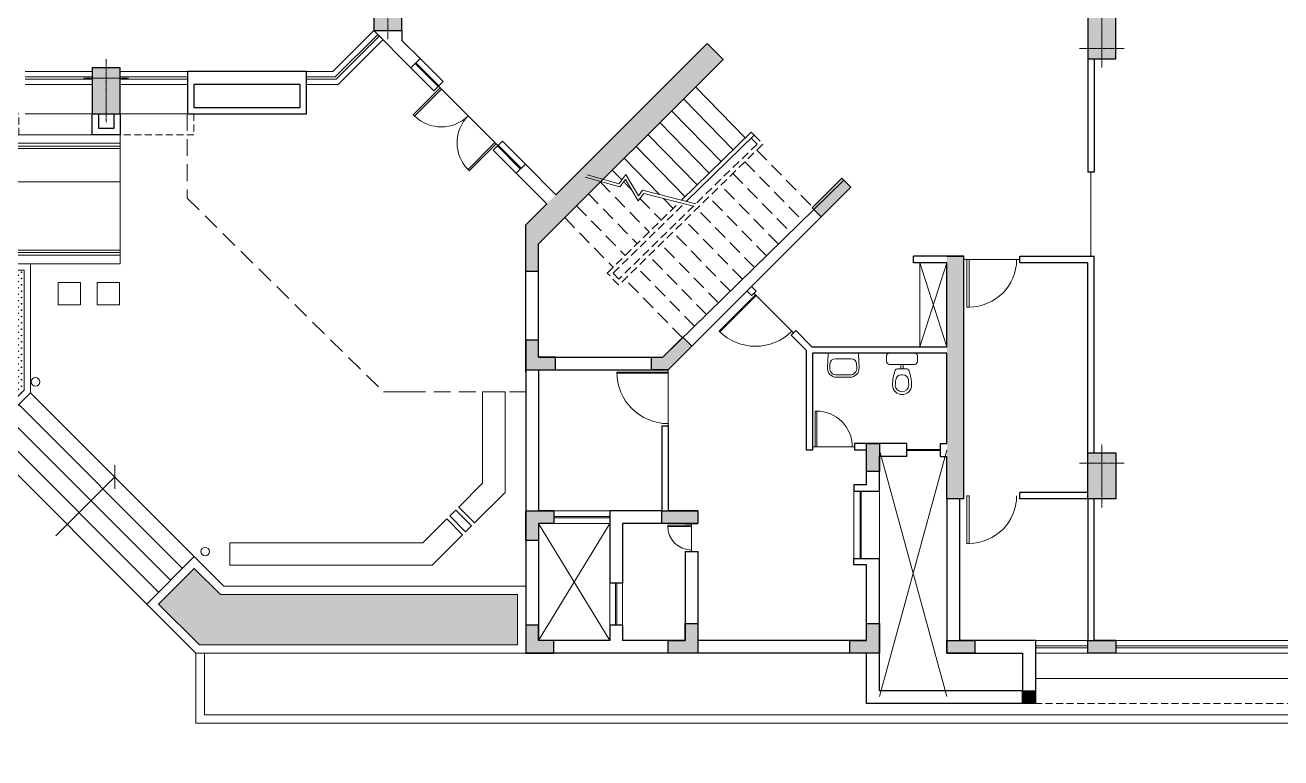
# Model space of a CAD drawing. Header units: inches. Extents: x 5542223 to 12533222, y 497239 to 5189502.
# Drawn here: x 6764877 to 6787313, y 2046569 to 2059657 of the extents above; entities that cross this region are included whole.
import ezdxf

# ---------------------------------------------------------------- set-up
doc = ezdxf.new("R2010")
doc.units = ezdxf.units.IN
doc.header["$MEASUREMENT"] = 0
for name, pattern in [('CENTER2', [1.125, 0.75, -0.125, 0.125, -0.125]), ('HIDDEN', [0.375, 0.25, -0.125]), ('HIDDENX2', [0.75, 0.5, -0.25])]:
    doc.linetypes.add(name, pattern=pattern)
doc.layers.get('0').update_dxf_attribs({"color": 1})
for name, color, linetype, lineweight in [('CILL', 7, 'Continuous', 20), ('col', 7, 'Continuous', 30), ('DOOR', 7, 'Continuous', 9), ('grid', 7, 'CENTER2', 9), ('hatch_col', 8, 'Continuous', 5), ('HosGreenHatch', 7, 'Continuous', 5), ('HosPlanter', 7, 'Continuous', 13), ('HosRamp', 7, 'Continuous', 13), ('HosSteps', 7, 'Continuous', 13), ('LS PAVMNT', 8, 'Continuous', 5), ('PROJECTION', 7, 'HIDDEN', 18), ('railing', 253, 'Continuous', 15), ('RAILING_ABOVE', 7, 'HIDDENX2', 18), ('Road', 7, 'Continuous', 15), ('Road_CStone', 8, 'Continuous', 15), ('STAIR', 253, 'Continuous', 5), ('STAIRS_ABOVE', 7, 'HIDDENX2', 18), ('terrha', 250, 'Continuous', 9), ('TEXT', 7, 'Continuous', 20), ('TOIFIT', 7, 'Continuous', 13), ('WALL', 7, 'Continuous', 30), ('wall_ele', 7, 'Continuous', 18), ('WIN', 7, 'Continuous', 20)]:
    doc.layers.add(name, color=color, linetype=linetype, lineweight=lineweight)
doc.styles.add('style1', font='ROMANS.SHX', dxfattribs={"width": 0.75, "height": 750})
doc.dimstyles.new('nuts', dxfattribs={"dimscale": 0, "dimtxt": 300, "dimasz": 250, "dimexe": 100, "dimexo": 50, "dimgap": 100, "dimtad": 1, "dimdec": 0, "dimzin": 0, "dimdsep": 46, "dimtxsty": 'style1', "dimblk": 'OBLIQUE', "dimcen": 250, "dimdle": 100, "dimclrd": 256, "dimclre": 256, "dimclrt": 256, "dimadec": 0, "dimazin": 0, "dimtfac": 1, "dimtdec": 0, "dimtmove": 2, "dimatfit": 3, "dimldrblk": 'OBLIQUE', "dimfxl": 1, "dimlwd": -1, "dimlwe": -1, "dimarcsym": 0})

# ---------------------------------------------------------------- blocks, each defined once
blk = doc.blocks.new('door-left')
at = {"layer": 'DOOR'}
blk.add_lwpolyline([(-0.402, 0.85), (-0.444, 0.85), (-0.444, 0), (-0.402, 0)], close=True, dxfattribs=at)
blk.add_arc((-0.406, 0), 0.85, 0, 90, dxfattribs=at)
blk = doc.blocks.new('colum')
at = {"layer": 'hatch_col'}
blk.add_hatch(color=256, dxfattribs=at).paths.add_polyline_path([(250, 185), (-250, 185), (-250, -640), (250, -640)])
at = {"layer": 'col'}
blk.add_lwpolyline([(-250, -640), (250, -640), (250, 185), (-250, 185)], close=True, dxfattribs=at)
at = {"layer": 'grid'}
for p, q in [((0, 335), (0, -790)), ((-400, 0), (400, 0))]:
    blk.add_line(p, q, dxfattribs=at)
blk = doc.blocks.new('WB-58X43')
for p, q in [((-282, 263), (-271, 19)), ((-242, 264), (-239, 195)), ((-122, 430), (122, 430)), ((-122, 390), (122, 390)), ((239, 195), (242, 264)), ((271, 19), (282, 263)), ((-251, 0), (251, 0)), ((-139, 100), (139, 100))]:
    blk.add_line(p, q)
for centre, radius, start, end in [((-122, 270), 160, 90, 182.663), ((-122, 270), 120, 90, 182.663), ((122, 270), 160, 357.337, 90), ((122, 270), 120, 357.337, 90), ((-251, 20), 20, 182.663, 270), ((-139, 200), 100, 182.663, 270), ((139, 200), 100, 270, 357.337), ((251, 20), 20, 270, 357.337)]:
    blk.add_arc(centre, radius, start, end)
blk = doc.blocks.new('WC')
for p, q in [((0, -225), (0, 225)), ((50, 275), (150, 275)), ((200, -225), (200, 225)), ((200, 20), (278, 20)), ((278, -83), (278, 83)), ((388, -14), (388, 14)), ((200, -20), (278, -20)), ((50, -275), (150, -275))]:
    blk.add_line(p, q)
for centre, radius, start, end in [((50, 225), 50, 90, 180), ((150, 225), 50, 0, 90), ((318, 83), 40, 110.57, 180), ((578, -610), 780, 90, 110.57), ((488, 14), 100, 98.2132, 180), ((578, -610), 730, 90, 98.2132), ((578, 19), 151, 41.4237, 90), ((578, 19), 101, 41.4237, 90), ((570, 0), 120, 315.6019, 44.3981), ((570, 0), 170, 315.6019, 44.3981), ((318, -83), 40, 180, 249.43), ((578, 610), 780, 249.43, 270), ((488, -14), 100, 180, 261.7868), ((578, 610), 730, 261.7868, 270), ((578, -19), 101, 270, 318.5763), ((578, -19), 151, 270, 318.5763), ((50, -225), 50, 180, 270), ((150, -225), 50, 270, 360)]:
    blk.add_arc(centre, radius, start, end)
blk = doc.blocks.new('Door')
for p, q in [((0, 0.458), (0, 0.444)), ((0, 0.458), (0.917, 0.458)), ((0, 0.444), (0.917, 0.444))]:
    blk.add_line(p, q)
blk.add_arc((0, 0.458), 0.917, 270, 360)
blk = doc.blocks.new('B.HosEdge')
at = {"layer": 'hatch_col'}
for points in [[(-8875, 670), (-9105, 670), (-9105, 900), (-8875, 900)], [(-10040, -230), (-10040, 0), (-10540, 0), (-10540, -230)], [(-230, -230), (-500, -230), (-500, 0), (0, 0), (0, -500), (-230, -500), (-230, -230)], [(-7525, -230), (-7525, 0), (-8025, 0), (-8025, -230)], [(-6090, -230), (-6090, -530), (-6320, -530), (-6320, 0), (-5790, 0), (-5790, -230)], [(-2845, -230), (-2845, -530), (-3075, -530), (-3075, 0), (-2545, 0), (-2545, -230)], [(0, -2545), (-500, -2545), (-500, -2315), (-230, -2315), (-230, -2015), (0, -2015)], [(-3075, -2545), (-3075, -2315), (-2429, -2315), (-2429, -2545)], [(-6090, -3245), (-6320, -3245), (-6320, -3745), (-6090, -3745)], [(-2244, -5290), (-2449, -5290), (-2806, -5647), (-2968, -5484), (-2544, -5060), (-2244, -5060)], [(-230, -5290), (-530, -5290), (-530, -5060), (0, -5060), (0, -5590), (-230, -5590)], [(-5115, -7956), (-5645, -8486), (-5808, -8323), (-5277, -7793)]]:
    blk.add_hatch(color=256, dxfattribs=at).paths.add_polyline_path(points)
h = blk.add_hatch(color=256, dxfattribs=at)
h.paths.add_polyline_path([(-7825, -3280), (-7525, -3280), (-7525, -3580), (-7825, -3580)])
h.paths.add_polyline_path([(-7525, -3280), (-7825, -3280), (-7825, -2755), (-7525, -2755)])
h = blk.add_hatch(color=256, dxfattribs=at)
h.paths.add_polyline_path([(-7525, -6265), (-7710, -6265), (-7710, -3580), (-7525, -3580), (-7525, -3630)])
h.paths.add_polyline_path([(-7710, -6265), (-7825, -6265), (-7825, -3580), (-7710, -3580)])
h = blk.add_hatch(color=256, dxfattribs=at)
h.paths.add_polyline_path([(-7525, -7090), (-7825, -7090), (-7825, -6860), (-7525, -6860)])
h.paths.add_polyline_path([(-7525, -6860), (-7825, -6860), (-7825, -6265), (-7525, -6265)])
h = blk.add_hatch(color=256, dxfattribs=at)
h.paths.add_polyline_path([(0, -7367), (-115, -7482), (-115, -6822), (0, -6822)])
h.paths.add_polyline_path([(-115, -7482), (-141, -7508), (-283, -7367), (-230, -7314), (-230, -6822), (-115, -6822)])
h.paths.add_polyline_path([(0, -7650), (-115, -7535), (-115, -7482), (0, -7367)])
h.paths.add_polyline_path([(-115, -7535), (-141, -7508), (-115, -7482)])
h = blk.add_hatch(color=256, dxfattribs=at)
h.paths.add_polyline_path([(-3078, -10728), (-3361, -10445), (-283, -7367), (0, -7650)])
h.paths.add_polyline_path([(-3524, -10607), (-3442, -10526), (-3361, -10445), (-3078, -10728), (-3241, -10890)])
at = {"layer": 'CILL', "ltscale": 50}
for p, q in [((7, -8737), (419, -9149)), ((171, -8575), (581, -8986)), ((419, -9149), (581, -8986))]:
    blk.add_line(p, q, dxfattribs=at)
at = {"layer": 'col'}
for p, q in [((-7825, -2755), (-7525, -2755)), ((-7525, -7090), (-7825, -7090))]:
    blk.add_line(p, q, dxfattribs=at)
at = {"layer": 'col', "ltscale": 3}
blk.add_line((0, -6822), (-230, -6822), dxfattribs=at)
at = {"layer": 'col'}
for points in [[(-9105, 900), (-8875, 900), (-8875, 670), (-9105, 670)], [(-10040, 0), (-10040, -230), (-10540, -230), (-10540, 0)], [(-500, -230), (-230, -230), (-230, -500), (0, -500), (0, 0), (-500, 0)], [(-7525, 0), (-7525, -230), (-8025, -230), (-8025, 0)], [(-5790, -230), (-6090, -230), (-6090, -530), (-6320, -530), (-6320, 0), (-5790, 0)], [(-2545, -230), (-2845, -230), (-2845, -530), (-3075, -530), (-3075, 0), (-2545, 0)], [(-500, -2315), (-230, -2315), (-230, -2015), (0, -2015), (0, -2545), (-500, -2545)], [(-2429, -2545), (-3075, -2545), (-3075, -2315), (-2429, -2315)], [(-6320, -3245), (-6090, -3245), (-6090, -3745), (-6320, -3745)], [(-2544, -5060), (-2244, -5060), (-2244, -5290), (-2449, -5290), (-2806, -5647), (-2968, -5484)], [(-530, -5290), (-230, -5290), (-230, -5590), (0, -5590), (0, -5060), (-530, -5060)], [(-5115, -7956), (-5645, -8486), (-5808, -8323), (-5277, -7793)]]:
    blk.add_lwpolyline(points, close=True, dxfattribs=at)
at = {"layer": 'col', "ltscale": 3}
blk.add_lwpolyline([(0, -6822), (-230, -6822)], dxfattribs=at)
at = {"layer": 'col'}
for points in [[(7245, -9633), (7245, -9258), (7745, -9258), (7745, -9633)], [(7360, -9633), (7360, -9373), (7630, -9373), (7630, -9633)]]:
    blk.add_lwpolyline(points, dxfattribs=at)
at = {"layer": 'DOOR', "ltscale": 50}
for p, q in [((-5875, -3687), (-5125, -3687)), ((1030, -9598), (500, -9067)), ((1561, -10128), (1030, -9598))]:
    blk.add_line(p, q, dxfattribs=at)
at = {"layer": 'DOOR', "ltscale": 1000}
blk.add_line((-2544, -4060), (-2544, -5060), dxfattribs=at)
at = {"layer": 'DOOR'}
for p, q in [((-4783, -5722), (-4076, -6429)), ((-10097, -7090), (-10097, -8590)), ((-8825, -7033), (-7825, -7033))]:
    blk.add_line(p, q, dxfattribs=at)
at = {"layer": 'PROJECTION', "ltscale": 500}
for points in [[(-20100, 900), (-8025, 900)], [(5241, -9633), (5241, -9633), (5241, -9633), (5930, -9633), (5930, -9258), (9060, -9258), (9060, -9633), (10960, -9633), (10960, -9258), (14090, -9258), (14090, -9633), (15990, -9633), (15990, -9633), (15990, -9633), (15990, -9633)]]:
    blk.add_lwpolyline(points, dxfattribs=at)
at = {"layer": 'PROJECTION', "ltscale": 1200}
blk.add_lwpolyline([(6051, -9633), (6051, -8128), (2544, -4668), (0, -4668)], dxfattribs=at)
at = {"layer": 'railing'}
blk.add_line((-4080, -9254), (-4027, -9308), dxfattribs=at)
for points in [[(-2868, -8070), (-4080, -9254)], [(-2783, -8092), (-4027, -9308)]]:
    blk.add_lwpolyline(points, dxfattribs=at)
at = {"layer": 'RAILING_ABOVE', "ltscale": 300}
for points in [[(-4080, -9254), (-4080, -9254), (-4237, -9093), (-1662, -6577), (-1453, -6791), (-2741, -8051)], [(-4026, -9202), (-4131, -9095), (-1664, -6683), (-1559, -6790), (-2794, -7997)]]:
    blk.add_lwpolyline(points, dxfattribs=at)
at = {"layer": 'STAIR', "ltscale": 3}
blk.add_line((2051, -4668), (2544, -4668), dxfattribs=at)
at = {"layer": 'STAIR', "ltscale": 5}
for p, q in [((-1969, -9053), (-2847, -8154)), ((-1757, -8841), (-2391, -8192)), ((-2181, -9265), (-3062, -8364)), ((-1545, -8629), (-1714, -8456)), ((-2393, -9477), (-3276, -8574)), ((-2605, -9689), (-3491, -8784)), ((-2818, -9901), (-3705, -8993)), ((-3030, -10114), (-3920, -9203))]:
    blk.add_line(p, q, dxfattribs=at)
at = {"layer": 'STAIR'}
for points in [[(-1100, -8544), (-1662, -8386), (-1785, -8550), (-2013, -8172), (-2086, -8270), (-3038, -8027)], [(-1060, -8505), (-1682, -8330), (-1780, -8461), (-2008, -8082), (-2106, -8213), (-2997, -7986)]]:
    blk.add_lwpolyline(points, dxfattribs=at)
at = {"layer": 'STAIRS_ABOVE', "ltscale": 500}
for p, q in [((-2797, -5631), (-1770, -6682)), ((-3226, -6050), (-2199, -7101)), ((-3012, -5840), (-1984, -6891)), ((-3441, -6260), (-2413, -7311)), ((-3655, -6469), (-2628, -7521)), ((-3870, -6679), (-2842, -7730)), ((-4084, -6889), (-3057, -7940)), ((-696, -7780), (-1560, -6896)), ((-4299, -7099), (-3271, -8150)), ((-908, -7992), (-1775, -7106)), ((-4513, -7308), (-3486, -8359)), ((-1120, -8204), (-1989, -7316)), ((-3701, -8569), (-4728, -7518)), ((-1333, -8416), (-2204, -7525)), ((-3915, -8779), (-4943, -7728)), ((-2039, -8123), (-2418, -7735)), ((-4130, -8988), (-5157, -7937)), ((-2458, -8123), (-2633, -7945))]:
    blk.add_line(p, q, dxfattribs=at)
at = {"layer": 'STAIRS_ABOVE', "ltscale": 5}
blk.add_line((-1749, -8419), (-1894, -8271), dxfattribs=at)
at = {"layer": 'terrha', "ltscale": 3}
for p, q in [((-6320, 770), (-7525, -3630)), ((-7525, 770), (-6320, -3630)), ((-1500, -230), (-230, -2315)), ((-230, -230), (-1500, -2315))]:
    blk.add_line(p, q, dxfattribs=at)
at = {"layer": 'WALL', "ltscale": 0.1}
for p, q in [((-6090, 900), (-6090, 0)), ((-6320, 0), (0, 0)), ((-6320, 0), (-6320, -1695)), ((0, -5384), (0, 0)), ((-9105, -230), (-7755, -230)), ((-7755, -230), (-7755, -2755)), ((-6090, -230), (-3075, -230)), ((-6090, -230), (-6090, -1580)), ((-3075, -1055), (-3075, -230)), ((-2845, -1055), (-2845, -230)), ((-2845, -230), (-1730, -230)), ((-1730, -500), (-1730, -230)), ((-1500, -230), (-230, -230)), ((-1500, -500), (-1500, -230)), ((-230, -2315), (-230, -230)), ((-1730, -500), (-1500, -500)), ((-3075, -1815), (-3075, -1055)), ((-2845, -1815), (-2845, -1055)), ((-1730, -2315), (-1730, -1250)), ((-1730, -1250), (-1500, -1250)), ((-1500, -2545), (-1500, -1250)), ((-3075, -2545), (-3075, -2315)), ((-2845, -2315), (-1730, -2315)), ((-500, -2545), (-500, -2315)), ((-500, -2315), (-230, -2315)), ((-3075, -2545), (-2544, -2545)), ((-2429, -2545), (-1500, -2545)), ((-500, -2545), (-230, -2545)), ((-230, -5060), (-230, -2545)), ((-8825, -2755), (-8825, -2870)), ((-5860, -2895), (-6320, -2895)), ((-6320, -2895), (-6320, -3515)), ((-5860, -3010), (-5860, -2895)), ((-6090, -3010), (-5860, -3010)), ((-6090, -3010), (-6090, -3630)), ((-6810, -3515), (-6320, -3515)), ((-6810, -3745), (-5875, -3745)), ((-6090, -3630), (-5875, -3630)), ((-5925, -3745), (-5875, -3745)), ((-5010, -5414), (-5010, -3630)), ((-7525, -5360), (-5125, -5360)), ((-5111, -5475), (-4824, -5763)), ((-5010, -5414), (-4742, -5681)), ((-4117, -6470), (-4035, -6551)), ((-4035, -6389), (-3954, -6470)), ((-8825, -6975), (-8825, -7090)), ((-6925, -6975), (-6925, -7090)), ((-10155, -8590), (-10040, -8590))]:
    blk.add_line(p, q, dxfattribs=at)
at = {"layer": 'WALL'}
for p, q in [((-10040, -2755), (-10040, -230)), ((-2544, -4060), (-2544, -2545)), ((-2429, -4060), (-2429, -2545)), ((-10040, -2755), (-8825, -2755)), ((-10040, -2870), (-8825, -2870)), ((-7825, -2755), (-7525, -2755)), ((-7825, -2755), (-7825, -3280)), ((-7825, -2755), (-7825, -5360)), ((-7525, -2755), (-7525, -3515)), ((-10155, -3580), (-10155, -7090)), ((-10040, -3580), (-10040, -6975)), ((-7410, -3515), (-7525, -3515)), ((-7410, -3515), (-7410, -3745)), ((-6810, -3515), (-6810, -3745)), ((-7525, -3745), (-7525, -5360)), ((-7410, -3745), (-7525, -3745)), ((-5875, -3745), (-5875, -3630)), ((-5125, -5360), (-5125, -3630)), ((-5125, -3630), (-5010, -3630)), ((-2429, -4060), (-2544, -4060)), ((-230, -5060), (-2544, -5060)), ((0, -5019), (0, -7650)), ((-7825, -5360), (-7825, -7090)), ((-230, -5290), (-2449, -5290)), ((-230, -5290), (-230, -7314)), ((-5111, -5475), (-7525, -5475)), ((-7525, -5475), (-7525, -6975)), ((-8825, -7090), (-10155, -7090)), ((-10040, -6975), (-8825, -6975)), ((-7825, -7090), (-6925, -7090)), ((-7525, -6975), (-6925, -6975)), ((-6925, -6975), (-6925, -7090)), ((-378, -8027), (171, -8576)), ((-536, -8186), (7, -8737)), ((-5681, -8450), (-5808, -8323)), ((-10155, -10614), (-10155, -8590)), ((-10040, -10614), (-10040, -8590)), ((171, -8576), (7, -8737)), ((2052, -10457), (1890, -10620)), ((2715, -11120), (2052, -10457)), ((-3241, -10890), (-3524, -10607)), ((2215, -10945), (1890, -10620)), ((2215, -11120), (2215, -10945))]:
    blk.add_line(p, q, dxfattribs=at)
at = {"layer": 'WALL', "ltscale": 3}
for p, q in [((-2845, -1815), (-3075, -1815)), ((-2845, -2315), (-3075, -2315)), ((-2544, -5060), (-5808, -8323)), ((-2449, -5290), (-5681, -8450)), ((-4742, -5681), (-4824, -5763)), ((-4035, -6389), (-4117, -6470)), ((-230, -7314), (-3524, -10607)), ((0, -7650), (-378, -8027)), ((-536, -8186), (-3241, -10890))]:
    blk.add_line(p, q, dxfattribs=at)
at = {"layer": 'WALL', "ltscale": 0.1}
for points in [[(-9105, -230), (-9105, 900), (-6090, 900)], [(-7525, -2755), (-7525, 0), (-8875, 0), (-8875, 670), (-6320, 670), (-6320, 0)], [(-6090, -1580), (-5860, -1580), (-5860, -1695), (-6320, -1695)]]:
    blk.add_lwpolyline(points, dxfattribs=at)
at = {"layer": 'WALL'}
for points in [[(-10540, -230), (-10155, -230), (-10155, -2755)], [(6045, -9633), (3915, -9633), (3915, -10388), (6045, -10388), (6045, -9633)], [(5930, -9748), (4030, -9748), (4030, -10158), (5930, -10158), (5930, -9748)]]:
    blk.add_lwpolyline(points, dxfattribs=at)
at = {"layer": 'wall_ele', "ltscale": 0.1}
blk.add_line((-7040, -6975), (-7040, -5475), dxfattribs=at)
at = {"layer": 'wall_ele', "ltscale": 4}
for p, q in [((6045, -9633), (7245, -9633)), ((7745, -9633), (8945, -9633))]:
    blk.add_line(p, q, dxfattribs=at)
at = {"layer": 'WIN', "ltscale": 0.1}
for p, q in [((-20100, 450), (-9105, 450)), ((-15070, 0), (-10540, 0)), ((-15070, -95), (-10540, -95)), ((-15070, -135), (-10540, -135)), ((-10040, 0), (-9105, 0)), ((-10040, -95), (-9105, -95)), ((-10040, -135), (-9105, -135)), ((-15070, -230), (-10540, -230)), ((-10040, -230), (-9105, -230)), ((-1625, -1250), (-1625, -500)), ((-1605, -1250), (-1605, -500)), ((-6320, -1695), (-6320, -2895)), ((-5991, -2895), (-5991, -1695)), ((-5971, -2895), (-5971, -1695)), ((-5860, -2895), (-5860, -1695)), ((-1500, -2420), (-500, -2420)), ((-1500, -2440), (-500, -2440)), ((-7410, -3620), (-6810, -3620)), ((-7410, -3640), (-6810, -3640)), ((493, -9074), (82, -8663)), ((507, -9060), (96, -8649)), ((1964, -10545), (1554, -10135)), ((1978, -10531), (1568, -10121)), ((3351, -10158), (2552, -10957)), ((3387, -10253), (2618, -11023)), ((3404, -10293), (2646, -11051)), ((3351, -10158), (3915, -10158)), ((3387, -10253), (3915, -10253)), ((3404, -10293), (3915, -10293)), ((7245, -10158), (6045, -10158)), ((7245, -10253), (6045, -10253)), ((7245, -10293), (6045, -10293)), ((7745, -10158), (8945, -10158)), ((7745, -10253), (8945, -10253)), ((7745, -10293), (8945, -10293)), ((3446, -10388), (2715, -11120)), ((3443, -10388), (3915, -10388)), ((7245, -10388), (6045, -10388)), ((7745, -10388), (8945, -10388))]:
    blk.add_line(p, q, dxfattribs=at)
at = {"layer": 'WIN', "ltscale": 50}
for p, q in [((-1730, -1250), (-1730, -500)), ((-1500, -500), (-1500, -1250)), ((-1500, -2315), (-500, -2315)), ((-1500, -2545), (-500, -2545)), ((-7525, -5475), (-7040, -6975)), ((-7525, -6975), (-7040, -5475))]:
    blk.add_line(p, q, dxfattribs=at)
at = {"layer": 'WIN'}
blk.add_line((-2960, -2315), (-2960, -1815), dxfattribs=at)
at = {"layer": 'WIN', "ltscale": 0.1}
for points in [[(1642, -10047), (1479, -10209), (1890, -10620)], [(1642, -10047), (2052, -10457)]]:
    blk.add_lwpolyline(points, dxfattribs=at)
at = {"layer": 'col', "ltscale": 750, "xscale": -1, "rotation": 180}
blk.add_blockref('colum', (-10290, -3395), dxfattribs=at)
at = {"layer": 'col', "ltscale": 750, "rotation": 180}
for p in [(7495, -10273), (2465, -11760)]:
    blk.add_blockref('colum', p, dxfattribs=at)
at = {"layer": 'col', "ltscale": 750}
blk.add_blockref('colum', (-10290, -10799), dxfattribs=at)
at = {"layer": 'DOOR', "xscale": -1000, "yscale": 1000, "zscale": 1000}
for p in [(-8325, -2813), (-8325, -7033), (-8325, -7033)]:
    blk.add_blockref('door-left', p, dxfattribs=at)
at = {"layer": 'DOOR', "ltscale": 50}
for p, xscale, yscale, zscale, rotation in [((-5500, -3687), 750, 750, 750, 180), ((780, -9347), 796.8750000337785, 796.8750000344589, 796.8750000343788, 314.9999999999764), ((1281, -9848), -796.8750000337785, 796.8750000344589, 796.8750000343788, 314.9999999999764)]:
    blk.add_blockref('door-left', p, dxfattribs=dict(at, xscale=xscale, yscale=yscale, zscale=zscale, rotation=rotation))
at = {"layer": 'DOOR', "ltscale": 1000, "xscale": -1000, "yscale": 1000, "zscale": 1000, "rotation": 180}
blk.add_blockref('Door', (-2544, -4560), dxfattribs=at)
at = {"layer": 'DOOR', "xscale": -1000.000000001301, "yscale": 1000, "zscale": 1000, "rotation": 224.9999999999245}
blk.add_blockref('Door', (-4429, -6076), dxfattribs=at)
at = {"layer": 'TOIFIT', "rotation": 90}
blk.add_blockref('WC', (-6722, -5360), dxfattribs=at)
at = {"layer": 'TOIFIT', "xscale": -1}
blk.add_blockref('WB-58X43', (-5672, -5360), dxfattribs=at)
at = {"layer": 'WIN', "xscale": -500, "yscale": 500, "zscale": 500, "rotation": 270}
blk.add_blockref('door-left', (-2960, -2065), dxfattribs=at)
blk = doc.blocks.new('HosEnt3')
at = {"layer": 'HosGreenHatch', "ltscale": 0.1}
h = blk.add_hatch(dxfattribs=at)
h.set_pattern_fill('GRASS', color=256, scale=80, style=0)
h.set_pattern_definition([(90, (-5557177.83, 2072128.13), (-56.5685425, 56.5685425), [15, -98.137085]), (45, (-5557177.83, 2072128.13), (-56.5685425, 56.5685425), [15, -65]), (135, (-5557177.83, 2072128.13), (-56.5685425, -56.5685425), [15, -65])])
h.paths.add_polyline_path([(-150, -150), (-5830, -150), (-6559, -879), (-5922, -1515), (-5457, -1050), (-150, -1050)])
at = {"layer": 'HosGreenHatch'}
h = blk.add_hatch(dxfattribs=at)
h.set_pattern_fill('GRASS', color=256, scale=80, style=0)
h.set_pattern_definition([(90, (-2214935.06, -572081.5), (-56.5685425, 56.5685425), [15, -98.137085]), (45, (-2214935.06, -572081.5), (-56.5685425, 56.5685425), [15, -65]), (135, (-2214935.06, -572081.5), (-56.5685425, -56.5685425), [15, -65])])
h.paths.add_polyline_path([(-8963, -4701), (-9740, -3923), (-9975, -3923), (-9975, -6843), (-8963, -6843)])
at = {"ltscale": 0.1}
for p, q in [((-1358, -2452), (-1075, -2169)), ((-17245, -5954), (-17245, -3954)), ((-12125, -5864), (-12125, -4044)), ((-12035, -5954), (-10215, -5954)), ((-10175, -5954), (-10125, -5954)), ((-10215, -7108), (-12035, -7108)), ((-10125, -7108), (-10175, -7108)), ((-10125, -7108), (-10125, -7158)), ((-7245, -7108), (-7245, -9108)), ((-10125, -7198), (-10125, -9018))]:
    blk.add_line(p, q, dxfattribs=at)
for points in [[(-5289, -1571), (-5289, -1971), (-1839, -1971), (-1411, -2399), (-1128, -2116), (-1673, -1571)], [(-8357, -6622), (-7957, -6622), (-7957, -6222), (-8357, -6222)], [(-7657, -6622), (-7257, -6622), (-7257, -6222), (-7657, -6222)]]:
    blk.add_lwpolyline(points, close=True, dxfattribs=at)
blk.add_lwpolyline([(-371, -4672), (-371, -2874), (-916, -2329), (-1199, -2611), (-771, -3039), (-771, -4672), (-371, -4672)], dxfattribs=at)
at = {"color": 3, "ltscale": 0.1}
blk.add_lwpolyline([(-7245, -7108), (-10125, -7108), (-10125, -3954), (-17245, -3954)], dxfattribs=at)
at = {"color": 8, "ltscale": 0.1}
for points in [[(-7245, -7158), (-10175, -7158), (-10175, -4004), (-17245, -4004)], [(-7245, -7198), (-10215, -7198), (-10215, -4044), (-17245, -4044)], [(-7245, -9018), (-12035, -9018), (-12035, -5864), (-17245, -5864)], [(-7245, -9058), (-12075, -9058), (-12075, -5904), (-17245, -5904)]]:
    blk.add_lwpolyline(points, dxfattribs=at)
at = {"color": 5, "ltscale": 0.1}
for centre in [(-5728, -1816), (-8760, -4848)]:
    blk.add_circle(centre, 75, dxfattribs=at)
at = {"layer": 'HosPlanter', "ltscale": 0.1}
for points in [[(0, 0), (-5892, 0), (-6771, -879), (-5922, -1727), (-5395, -1200), (0, -1200)], [(-150, -150), (-5830, -150), (-6559, -879), (-5922, -1515), (-5457, -1050), (-150, -1050)]]:
    blk.add_lwpolyline(points, close=True, dxfattribs=at)
blk.add_lwpolyline([(-9975, -6843), (-8963, -6843), (-8963, -4701), (-9740, -3923), (-9975, -3923), (-9975, -3804), (-9697, -3804), (-8848, -4653), (-8848, -6954)], dxfattribs=at)
at = {"layer": 'HosRamp', "ltscale": 0.1}
blk.add_lwpolyline([(-17245, -3954), (-10125, -3954), (-10125, -7108), (-7245, -7108), (-7245, -6958), (-9975, -6958), (-9975, -3804), (-17245, -3804), (-17245, -3954)], dxfattribs=at)
at = {"layer": 'HosRamp'}
blk.add_lwpolyline([(-17245, -6104), (-12275, -6104), (-12275, -9258), (-7245, -9258), (-7245, -9108), (-12125, -9108), (-12125, -5954), (-17245, -5954), (-17245, -6104)], dxfattribs=at)
at = {"layer": 'HosSteps', "ltscale": 0.1}
for p, q in [((-9697, -3804), (-6771, -879)), ((-9485, -4017), (-6559, -1091)), ((-9272, -4229), (-6347, -1303)), ((-9060, -4441), (-6135, -1515)), ((-8848, -4653), (-5922, -1727))]:
    blk.add_line(p, q, dxfattribs=at)
at = {"layer": 'WALL', "ltscale": 0.1}
blk.add_line((-1252, -2558), (-969, -2275), dxfattribs=at)
blk.add_lwpolyline([(-969, -2275), (-1075, -2169), (-1358, -2452), (-1252, -2558)], close=True, dxfattribs=at)
blk.add_leader([(-17245, -5042), (-12125, -5042)], dimstyle='nuts', override={"dimscale": 100, "dimasz": 3, "dimtad": 0})
at = {"layer": 'TEXT'}
for points in [[(-7344, -3149), (-8396, -2098)], [(-11173, -5954), (-11173, -7108)], [(-10125, -8419), (-7245, -8419)]]:
    blk.add_leader(points, dimstyle='nuts', override={"dimscale": 100, "dimasz": 3, "dimtad": 0}, dxfattribs=at)

msp = doc.modelspace()

# ---------------------------------------------------------------- linework, layer by layer
msp.add_circle((6864263.374, 1819279.277), 1322040.52)
at = {"layer": 'Road'}
msp.add_line((6767929.817, 2048438.199), (6767929.817, 2047187.199), dxfattribs=at)
at = {"layer": 'Road', "ltscale": 6000}
msp.add_line((6767929.817, 2047187.199), (6799452.139, 2047187.199), dxfattribs=at)
at = {"layer": 'Road_CStone', "ltscale": 6000}
for p, q in [((6768079.817, 2048438.199), (6768079.817, 2047337.199)), ((6768079.817, 2047337.199), (6799302.139, 2047337.199))]:
    msp.add_line(p, q, dxfattribs=at)

# ---------------------------------------------------------------- block references
at = {"layer": 'col', "rotation": 180}
msp.add_blockref('B.HosEdge', (6773822.133, 2048438.199), dxfattribs=at)
at = {"layer": 'LS PAVMNT', "xscale": -1, "rotation": 180}
msp.add_blockref('HosEnt3', (6773822.133, 2048438.199), dxfattribs=at)

doc.saveas('drawing.dxf')
